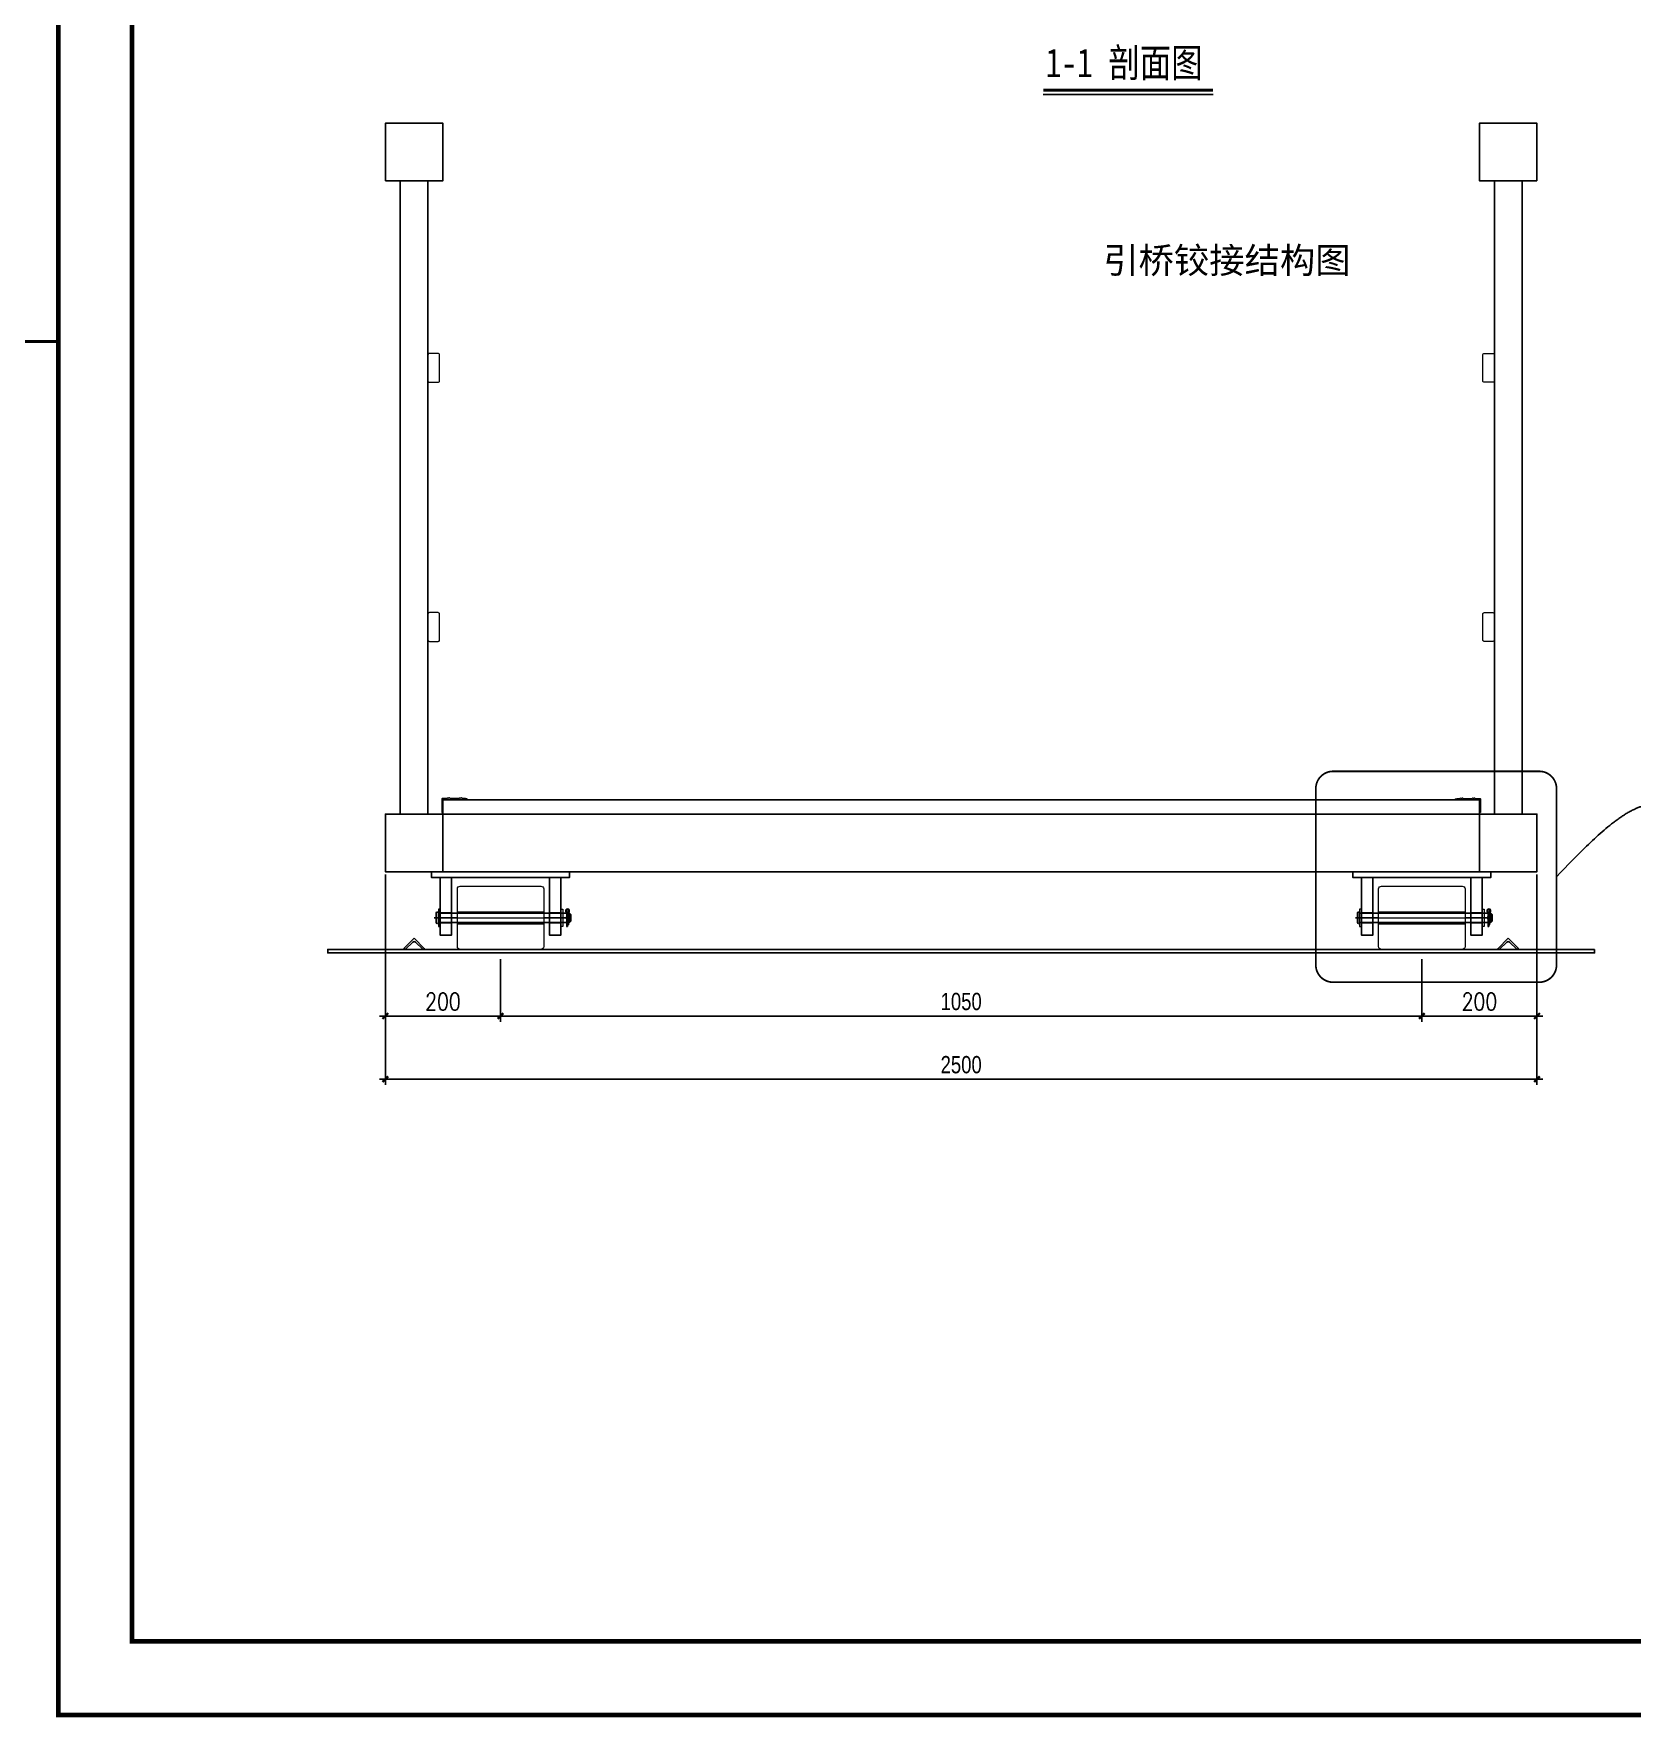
# Model space of a CAD drawing. Extents: x 8238 to 123366, y -35216 to 128109.
# Drawn here: x 23931 to 26707, y -4194 to -1270 of the extents above; entities that cross this region are included whole.
import ezdxf

# ---------------------------------------------------------------- set-up
doc = ezdxf.new("R2010")
doc.units = 0
doc.header["$LTSCALE"] = 1000
doc.header["$MEASUREMENT"] = 0
for name, pattern in [('CENTER', [2, 1.25, -0.25, 0.25, -0.25]), ('DASHED2', [9.525, 6.35, -3.175]), ('DIVIDEX2', [63.5, 25.4, -12.7, 0, -12.7, 0, -12.7])]:
    doc.linetypes.add(name, pattern=pattern)
for name, color, linetype in [('BS-Index symbol', 35, 'Continuous'), ('HR-dimension', 9, 'Continuous'), ('HR-Longgu', 32, 'Continuous'), ('HR-看线', 143, 'Continuous'), ('打印图框', 255, 'Continuous'), ('连接端梁', 130, 'Continuous'), ('铝横梁', 220, 'Continuous'), ('铝通', 4, 'Continuous'), ('面板', 44, 'Continuous')]:
    doc.layers.add(name, color=color, linetype=linetype)
doc.layers.add('图框', color=7, linetype='Continuous', lineweight=13)
doc.layers.add('型材', color=7, linetype='Continuous', lineweight=15)
doc.styles.add('Arial', font='')
doc.styles.add('HZTXT', font='txtw.shx', dxfattribs={"width": 0.8, "bigfont": 'hztxtw.shx'})
doc.styles.add('工程字体', font='', dxfattribs={"width": 0.8})
doc.styles.get('Arial').set_extended_font_data('STXihei')
doc.styles.get('工程字体').set_extended_font_data('SimSun')
doc.dimstyles.new('HR-A2-DIM10', dxfattribs={"dimscale": 10, "dimtxt": 3, "dimasz": 1, "dimexe": 1, "dimexo": 1.5, "dimgap": 1, "dimtad": 1, "dimdec": 1, "dimdsep": 46, "dimtxsty": 'HZTXT', "dimblk": 'ARCHTICK', "dimcen": 0, "dimdle": 1, "dimclrd": 256, "dimclre": 256, "dimclrt": 6, "dimadec": 1, "dimazin": 0, "dimtfac": 1, "dimtdec": 1, "dimtix": 1, "dimtmove": 2, "dimatfit": 3, "dimfxl": 15, "dimtolj": 1, "dimtzin": 0, "dimarcsym": 1})

# ---------------------------------------------------------------- blocks, each defined once
blk = doc.blocks.new('*U272')
blk.add_line((0, 0), (29.5, 0))
at = {"const_width": 0.5}
blk.add_lwpolyline([(0, 0.75), (29.5, 0.75)], dxfattribs=at)
at = {"style": '工程字体', "width": 0.8}
blk.add_attdef('图名标注', (0.42, 3), '', height=5, dxfattribs=at)
blk = doc.blocks.new('25-3')
blk.add_lwpolyline([(0, 0), (25, 0), (25, 2, 0.414214), (24, 3), (6.5, 3, -0.414214), (3, 6.5), (3, 24, 0.414214), (2, 25), (0, 25)], format="xyb", close=True)
blk = doc.blocks.new('_ArchTick')
at = {"color": 0, "linetype": 'ByBlock', "const_width": 0.4}
blk.add_lwpolyline([(-0.5, -0.5), (0.5, 0.5)], dxfattribs=at)
blk = doc.blocks.new('*D514')
at = {"layer": 'Defpoints', "color": 0, "ltscale": 1.5, "transparency": 16777216}
for p in [(24541.8, -2715.6, 0), (24741.8, -2862.6, 0), (24741.8, -2976.2)]:
    blk.add_point(p, dxfattribs=at)
at = {"layer": 'HR-dimension', "lineweight": -2, "ltscale": 1.5, "transparency": 16777216}
for p, q in [((24541.8, -2730.6), (24541.8, -2986.2)), ((24741.8, -2877.6), (24741.8, -2986.2)), ((24531.8, -2976.2), (24751.8, -2976.2))]:
    blk.add_line(p, q, dxfattribs=at)
at = {"layer": 'HR-dimension', "lineweight": -2, "ltscale": 1.5, "transparency": 16777216, "xscale": 10, "yscale": 10, "zscale": 10, "rotation": 180}
blk.add_blockref('_ArchTick', (24541.8, -2976.2), dxfattribs=at)
at = {"layer": 'HR-dimension', "lineweight": -2, "ltscale": 1.5, "transparency": 16777216, "xscale": 10, "yscale": 10, "zscale": 10}
blk.add_blockref('_ArchTick', (24741.8, -2976.2), dxfattribs=at)
at = {"layer": 'HR-dimension', "color": 6, "ltscale": 1.5, "transparency": 16777216, "insert": (24641.8, -2951.2), "char_height": 30, "attachment_point": 5, "style": 'HZTXT'}
blk.add_mtext('\\A1;200', dxfattribs=at)
blk = doc.blocks.new('*D515')
at = {"layer": 'Defpoints', "color": 0, "ltscale": 1.5, "transparency": 16777216}
for p in [(24741.8, -2862.6, 0), (26341.8, -2862.6, 0), (26341.8, -2976.2)]:
    blk.add_point(p, dxfattribs=at)
at = {"layer": 'HR-dimension', "lineweight": -2, "ltscale": 1.5, "transparency": 16777216}
for p, q in [((24741.8, -2877.6), (24741.8, -2986.2)), ((26341.8, -2877.6), (26341.8, -2986.2)), ((24731.8, -2976.2), (26351.8, -2976.2))]:
    blk.add_line(p, q, dxfattribs=at)
at = {"layer": 'HR-dimension', "lineweight": -2, "ltscale": 1.5, "transparency": 16777216, "xscale": 10, "yscale": 10, "zscale": 10, "rotation": 180}
blk.add_blockref('_ArchTick', (24741.8, -2976.2), dxfattribs=at)
at = {"layer": 'HR-dimension', "lineweight": -2, "ltscale": 1.5, "transparency": 16777216, "xscale": 10, "yscale": 10, "zscale": 10}
blk.add_blockref('_ArchTick', (26341.8, -2976.2), dxfattribs=at)
at = {"layer": 'HR-dimension', "color": 6, "ltscale": 1.5, "transparency": 16777216, "insert": (25541.8, -2951.2), "char_height": 30, "attachment_point": 5, "style": 'HZTXT'}
blk.add_mtext('\\A1;{\\Fhztxt_e,hztxt|c134;1050}', dxfattribs=at)
blk = doc.blocks.new('*D516')
at = {"layer": 'Defpoints', "color": 0, "ltscale": 1.5, "transparency": 16777216}
for p in [(26541.8, -2715.6, 0), (26341.8, -2862.6, 0), (26541.8, -2976.2)]:
    blk.add_point(p, dxfattribs=at)
at = {"layer": 'HR-dimension', "lineweight": -2, "ltscale": 1.5, "transparency": 16777216}
for p, q in [((26541.8, -2730.6), (26541.8, -2986.2)), ((26341.8, -2877.6), (26341.8, -2986.2)), ((26331.8, -2976.2), (26551.8, -2976.2))]:
    blk.add_line(p, q, dxfattribs=at)
at = {"layer": 'HR-dimension', "lineweight": -2, "ltscale": 1.5, "transparency": 16777216, "xscale": 10, "yscale": 10, "zscale": 10, "rotation": 180}
blk.add_blockref('_ArchTick', (26341.8, -2976.2), dxfattribs=at)
at = {"layer": 'HR-dimension', "lineweight": -2, "ltscale": 1.5, "transparency": 16777216, "xscale": 10, "yscale": 10, "zscale": 10}
blk.add_blockref('_ArchTick', (26541.8, -2976.2), dxfattribs=at)
at = {"layer": 'HR-dimension', "color": 6, "ltscale": 1.5, "transparency": 16777216, "insert": (26441.8, -2951.2), "char_height": 30, "attachment_point": 5, "style": 'HZTXT'}
blk.add_mtext('\\A1;200', dxfattribs=at)
blk = doc.blocks.new('*D517')
at = {"layer": 'Defpoints', "color": 0, "ltscale": 1.5, "transparency": 16777216}
for p in [(24541.8, -2715.6, 0), (26541.8, -2715.6, 0), (24541.8, -3085.9)]:
    blk.add_point(p, dxfattribs=at)
at = {"layer": 'HR-dimension', "lineweight": -2, "ltscale": 1.5, "transparency": 16777216}
for p, q in [((24541.8, -2730.6), (24541.8, -3095.9)), ((26541.8, -2730.6), (26541.8, -3095.9)), ((26551.8, -3085.9), (24531.8, -3085.9))]:
    blk.add_line(p, q, dxfattribs=at)
at = {"layer": 'HR-dimension', "lineweight": -2, "ltscale": 1.5, "transparency": 16777216, "xscale": 10, "yscale": 10, "zscale": 10, "rotation": 180}
blk.add_blockref('_ArchTick', (24541.8, -3085.9), dxfattribs=at)
at = {"layer": 'HR-dimension', "lineweight": -2, "ltscale": 1.5, "transparency": 16777216, "xscale": 10, "yscale": 10, "zscale": 10}
blk.add_blockref('_ArchTick', (26541.8, -3085.9), dxfattribs=at)
at = {"layer": 'HR-dimension', "color": 6, "ltscale": 1.5, "transparency": 16777216, "insert": (25541.8, -3060.9), "char_height": 30, "attachment_point": 5, "style": 'HZTXT'}
blk.add_mtext('\\A1;{\\Fhztxt_e,hztxt|c134;2500}', dxfattribs=at)
blk = doc.blocks.new('A$C71295326')
at = {"color": 1, "linetype": 'CENTER', "ltscale": 0.16}
for p, q in [((-115, -80), (-75, -80)), ((115, -80), (75, -80))]:
    blk.add_line(p, q, dxfattribs=at)
at = {"linetype": 'DASHED2'}
for p, q in [((-105, -71.5), (-85, -71.5)), ((105, -71.5), (85, -71.5)), ((-105, -88.5), (-85, -88.5)), ((105, -88.5), (85, -88.5))]:
    blk.add_line(p, q, dxfattribs=at)
for points in [[(-120, 0), (120, 0), (120, -10), (-120, -10)], [(-105, -10), (-85, -10), (-85, -110), (-105, -110)], [(85, -10), (105, -10), (105, -110), (85, -110)]]:
    blk.add_lwpolyline(points, close=True)
blk = doc.blocks.new('A$C0ed95738')
at = {"layer": '图框'}
h = blk.add_hatch(color=256, dxfattribs=at)
h.paths.add_polyline_path([(75, -63.5), (-75, -63.5), (-75, -65.6), (75, -65.6)])
h.paths.add_polyline_path([(75, -44.4), (-75, -44.4), (-75, -46.5), (75, -46.5)])
at = {"layer": '图框', "color": 1, "linetype": 'CENTER', "ltscale": 0.5}
blk.add_line((-79.9, -55), (79.2, -55), dxfattribs=at)
at = {"layer": '图框', "linetype": 'DASHED2', "ltscale": 0.5}
for p, q in [((-75, -44.4), (75, -44.4)), ((-75, -46.5), (75, -46.5)), ((-75, -63.5), (75, -63.5)), ((-75, -65.6), (75, -65.6))]:
    blk.add_line(p, q, dxfattribs=at)
at = {"layer": '图框'}
blk.add_lwpolyline([(-70, 0), (70, 0, -0.414214), (75, -5), (75, -105, -0.414214), (70, -110), (-70, -110, -0.414214), (-75, -105), (-75, -5, -0.414214)], format="xyb", close=True, dxfattribs=at)
blk = doc.blocks.new('A$C3ad6133d')
at = {"color": 7, "linetype": 'Continuous', "lineweight": 15}
for p, q in [((-3.7, 24), (-3.7, -16)), ((-3.7, 24), (0, 24)), ((3.7, 30.4), (0, 30.4)), ((0, -16), (0, 30.4)), ((3.7, -16), (3.7, 30.4))]:
    blk.add_line(p, q, dxfattribs=at)
at = {"color": 8, "linetype": 'Continuous', "lineweight": 15}
for p, q in [((-4.9, -18.6), (-2.4, -21.4)), ((-3.7, -16), (3.7, -16)), ((4.9, -18.6), (2.4, -21.4))]:
    blk.add_line(p, q, dxfattribs=at)
at = {"color": 7, "linetype": 'Continuous', "lineweight": 15}
for centre, radius, start, end in [((0, -24.1), 7.35, 131.31782, 48.68218), ((-7.1, -16), 3.47, 311.31782, 0), ((0, -24.1), 3.67, 131.31782, 48.68218), ((-7.1, -16), 7.14, 311.31782, 0), ((7.1, -16), 7.14, 180, 228.68218), ((7.1, -16), 3.47, 180, 228.68218)]:
    blk.add_arc(centre, radius, start, end, dxfattribs=at)
blk = doc.blocks.new('A$C1a92a842')
at = {"color": 4}
for p, q in [((-223, -143.5), (-223, -176.5)), ((-216, -143.5), (-216, -176.5)), ((-216, -144), (240, -144)), ((244, -148), (240, -144)), ((240, -176), (244, -172)), ((244, -148), (244, -172)), ((240, -176), (-216, -176))]:
    blk.add_line(p, q, dxfattribs=at)
blk.add_circle((233, -160), 4.5, dxfattribs=at)
for centre, start, end in [((-219.5, -143.5), 0, 180), ((-219.5, -176.5), 180, 0)]:
    blk.add_arc(centre, 3.5, start, end, dxfattribs=at)
at = {"layer": '图框', "color": 1, "linetype": 'CENTER', "ltscale": 0.1}
for p, q in [((227.5, -160), (238.5, -160)), ((233, -154.5), (233, -165.5))]:
    blk.add_line(p, q, dxfattribs=at)
at = {"layer": '图框', "color": 4}
blk.add_line((240, -144), (240, -176), dxfattribs=at)
for points in [[(-210, -130), (-216, -130), (-216, -190), (-210, -190)], [(210, -130), (216, -130), (216, -190), (210, -190)]]:
    blk.add_lwpolyline(points, close=True, dxfattribs=at)
at = {"layer": 'HR-dimension', "xscale": 2, "yscale": 2, "zscale": 2}
blk.add_blockref('A$C0ed95738', (0, -50), dxfattribs=at)
at = {"layer": 'HR-dimension', "rotation": 180}
blk.add_blockref('A$C3ad6133d', (233, -160), dxfattribs=at)
at = {"layer": 'HR-Longgu', "xscale": 2, "yscale": 2, "zscale": 2}
blk.add_blockref('A$C71295326', (0, 0), dxfattribs=at)
blk = doc.blocks.new('Fushou')
at = {"layer": '型材'}
blk.add_lwpolyline([(320873, 174507.1, 0.414214), (320878, 174512.1), (320878, 174602.1, 0.414214), (320873, 174607.1), (320843, 174607.1, 0.414214), (320838, 174602.1), (320838, 174512.1, 0.414214), (320843, 174507.1)], format="xyb", close=True, dxfattribs=at)
at = {"layer": '型材', "elevation": 0}
blk.add_lwpolyline([(320873, 173607.1, 0.414214), (320878, 173612.1), (320878, 173702.1, 0.414214), (320873, 173707.1), (320843, 173707.1, 0.414214), (320838, 173702.1), (320838, 173612.1, 0.414214), (320843, 173607.1)], format="xyb", close=True, dxfattribs=at)
at = {"layer": '铝横梁', "color": 6}
blk.add_lwpolyline([(320742, 175207.1), (320838, 175207.1), (320838, 173007.1), (320742, 173007.1)], close=True, dxfattribs=at)
at = {"layer": '铝通'}
for points in [[(320690, 175207.1), (320690, 175407.1), (320890, 175407.1), (320890, 175207.1), (320690, 175207.1)], [(320690, 172807.1), (320690, 173007.1), (320890, 173007.1), (320890, 172807.1), (320690, 172807.1)]]:
    blk.add_lwpolyline(points, dxfattribs=at)

msp = doc.modelspace()

# ---------------------------------------------------------------- linework, layer by layer
at = {"elevation": 0}
msp.add_lwpolyline([(24541.8, -2625.63), (26541.81, -2625.63), (26541.81, -2725.63), (24541.8, -2725.63)], close=True, dxfattribs=at)
at = {"layer": 'BS-Index symbol', "color": 1, "linetype": 'DIVIDEX2', "const_width": 3, "flags": 128}
msp.add_lwpolyline([(26187.69, -2551.24), (26545.76, -2551.24, -0.4142136), (26575.76, -2581.24), (26575.76, -2887.55, -0.4142136), (26545.76, -2917.55), (26187.69, -2917.55, -0.4142136), (26157.69, -2887.55), (26157.69, -2581.24, -0.4142136)], format="xyb", close=True, dxfattribs=at)
at = {"layer": 'BS-Index symbol', "color": 1, "linetype": 'DIVIDEX2'}
msp.add_spline([(26575.76, -2734.4), (26771.73, -2620.64), (26832.42, -2719.67), (27075.79, -2470.75)], degree=3, dxfattribs=at)
at = {"layer": 'HR-看线', "elevation": 0}
msp.add_lwpolyline([(26641.8, -2860.63), (26641.8, -2866.63), (24441.8, -2866.63), (24441.8, -2860.63)], close=True, dxfattribs=at)
at = {"layer": '型材', "color": 4, "elevation": 0}
for points in [[(24650.75, -2597.58, 0.4142136), (24650.18, -2597.58), (24649.25, -2598.52, -0.1989124), (24648.97, -2598.63), (24640.8, -2598.63, 0.4142136), (24639.8, -2599.63), (24639.8, -2622.13, 0.4142136), (24640.3, -2622.63), (24641.3, -2622.63, 0.4142136), (24641.8, -2622.13), (24641.8, -2600.63), (24684.5, -2600.63, 0.6656441), (24684.71, -2600.12, 0.2007367), (24681.15, -2598.63), (24675.63, -2598.63, -0.1989124), (24675.34, -2598.52), (24674.41, -2597.58, 0.4142136), (24673.85, -2597.58), (24673.08, -2598.35, -0.4142136), (24672.52, -2598.35), (24671.75, -2597.58, 0.4142136), (24671.18, -2597.58), (24670.25, -2598.52, -0.1989124), (24669.97, -2598.63), (24654.63, -2598.63, -0.1989124), (24654.34, -2598.52), (24653.41, -2597.58, 0.4142136), (24652.85, -2597.58), (24652.08, -2598.35, -0.4142136), (24651.52, -2598.35)], [(26432.86, -2597.58, -0.4142136), (26433.42, -2597.58), (26434.36, -2598.52, 0.1989124), (26434.64, -2598.63), (26442.81, -2598.63, -0.4142136), (26443.81, -2599.63), (26443.81, -2622.13, -0.4142136), (26443.31, -2622.63), (26442.31, -2622.63, -0.4142136), (26441.81, -2622.13), (26441.81, -2600.63), (26399.11, -2600.63, -0.6656441), (26398.9, -2600.12, -0.2007367), (26402.46, -2598.63), (26407.98, -2598.63, 0.1989124), (26408.26, -2598.52), (26409.2, -2597.58, -0.4142136), (26409.76, -2597.58), (26410.53, -2598.35, 0.4142136), (26411.09, -2598.35), (26411.86, -2597.58, -0.4142136), (26412.42, -2597.58), (26413.36, -2598.52, 0.1989124), (26413.64, -2598.63), (26428.98, -2598.63, 0.1989124), (26429.26, -2598.52), (26430.2, -2597.58, -0.4142136), (26430.76, -2597.58), (26431.53, -2598.35, 0.4142136), (26432.09, -2598.35)]]:
    msp.add_lwpolyline(points, format="xyb", close=True, dxfattribs=at)
at = {"layer": '连接端梁', "color": 0}
for points, const_width in [([(18115.23, 2825.94), (23973.94, 2825.94), (23973.94, -1804.72), (18115.23, -1804.72)], 5.28), ([(23973.94, 2825.94), (32850.79, 2825.94), (32850.79, -4190.2), (23973.94, -4190.2)], 8), ([(24101.94, 2697.94), (32722.79, 2697.94), (32722.79, -4062.2), (24101.94, -4062.2)], 8)]:
    msp.add_lwpolyline(points, close=True, dxfattribs=dict(at, const_width=const_width))
at = {"layer": '面板', "elevation": 0}
msp.add_lwpolyline([(24641.8, -2625.63), (24641.8, -2600.63), (26441.81, -2600.63), (26441.81, -2625.63)], close=True, dxfattribs=at)

# ---------------------------------------------------------------- block references
at = {"xscale": 10, "yscale": 10, "zscale": 10}
msp.add_blockref('*U272', (25684.4, -1375.69, 0), dxfattribs=at).add_auto_attribs({'图名标注': '1-1 剖面图'})
at = {"color": 7, "yscale": 0.4999999999999994, "zscale": 0.4999999999999994}
for p, xscale in [((-135803.21, -89129.21, 0), 0.4999999999999994), ((186886.82, -89129.21, 0), -0.4999999999999994)]:
    msp.add_blockref('Fushou', p, dxfattribs=dict(at, xscale=xscale))
at = {"xscale": -1, "rotation": 134.9999999999999}
msp.add_blockref('25-3', (24591.8, -2841.25, 0), dxfattribs=at)
at = {"rotation": 224.9999999999999}
msp.add_blockref('25-3', (26491.8, -2841.25, 0), dxfattribs=at)
at = {"layer": 'HR-dimension', "xscale": 0.5, "yscale": 0.5, "zscale": 0.5}
for p in [(24741.8, -2725.63, 0), (26341.8, -2725.63, 0)]:
    msp.add_blockref('A$C1a92a842', p, dxfattribs=at)

# ---------------------------------------------------------------- texts
at = {"layer": '打印图框', "color": 6, "insert": (25788.5, -1641.24, 0), "char_height": 45, "attachment_point": 1, "style": 'Arial'}
msp.add_mtext_dynamic_manual_height_columns('引桥铰接结构图', width=691.5685, gutter_width=12.5, heights=[0], dxfattribs=at)

# ---------------------------------------------------------------- dimensions: what is measured, and where the dimension line sits
at = {"layer": 'HR-dimension', "ltscale": 1.5}
for base, p1, p2, picture, middle in [((24741.8, -2976.18), (24541.8, -2715.63, 0), (24741.8, -2862.63, 0), '*D514', (24641.8, -2951.18)), ((26541.8, -2976.18), (26341.8, -2862.63, 0), (26541.8, -2715.63, 0), '*D516', (26441.8, -2951.18))]:
    dim = msp.add_linear_dim(base=base, p1=p1, p2=p2, dimstyle='HR-A2-DIM10', override={"dimdec": 0}, dxfattribs=at)
    dim.commit()
    dim.dimension.update_dxf_attribs({"geometry": picture, "text_midpoint": middle})
for base, p1, p2, text, picture, middle in [((24541.8, -3085.94), (26541.8, -2715.63, 0), (24541.8, -2715.63, 0), '{\\Fhztxt_e,hztxt|c134;2500}', '*D517', (25541.8, -3060.94)), ((26341.8, -2976.18), (24741.8, -2862.63, 0), (26341.8, -2862.63, 0), '{\\Fhztxt_e,hztxt|c134;1050}', '*D515', (25541.8, -2951.18))]:
    dim = msp.add_linear_dim(base=base, p1=p1, p2=p2, text=text, dimstyle='HR-A2-DIM10', override={"dimdec": 0}, dxfattribs=at)
    dim.commit()
    dim.dimension.update_dxf_attribs({"geometry": picture, "text_midpoint": middle})

doc.saveas('drawing.dxf')
